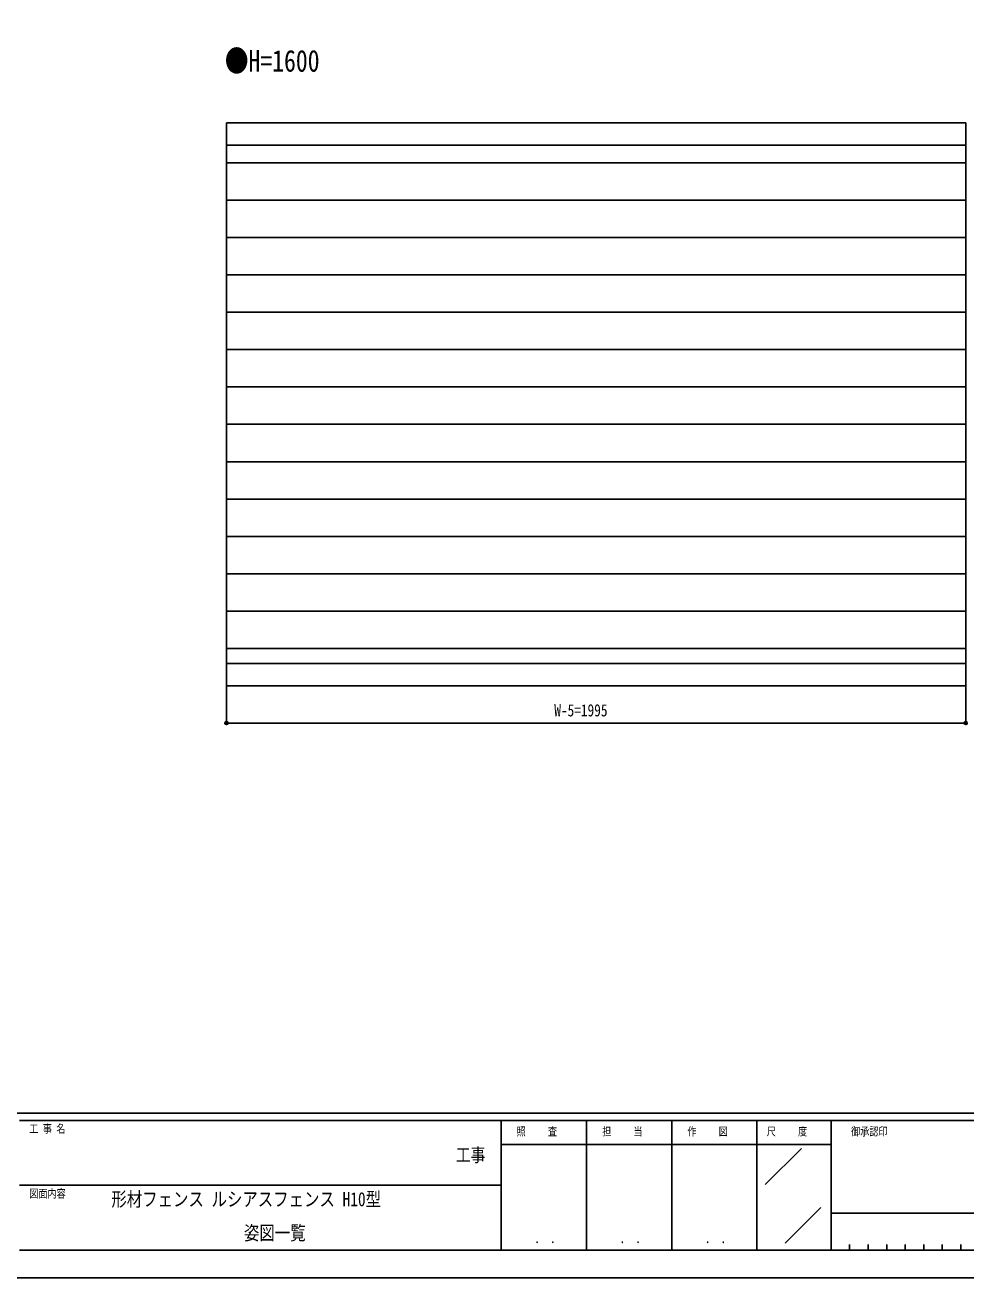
# Model space of a CAD drawing. Units: millimetres, scale not verified. Extents: x -4205 to 4205, y -2970 to 2970.
# Drawn here: x 10 to 2549, y -2970 to 411 of the extents above; entities that cross this region are included whole.
import ezdxf
from ezdxf.enums import TextEntityAlignment as Align

# ---------------------------------------------------------------- set-up
doc = ezdxf.new("R2010")
doc.units = ezdxf.units.MM
doc.header["$LTSCALE"] = 10
for name, color, linetype in [('0-1_USER1', 3, 'Continuous'), ('0-2_YKK_A1', 4, 'Continuous'), ('0-3_YKK_D', 6, 'Continuous'), ('0-4_YKK_ZWAK', 7, 'Continuous')]:
    doc.layers.add(name, color=color, linetype=linetype)
doc.styles.add('ＭＳ ゴシック', font='')
doc.styles.get('ＭＳ ゴシック').set_extended_font_data('MS Gothic')

msp = doc.modelspace()

# ---------------------------------------------------------------- linework, layer by layer
at = {"layer": '0-2_YKK_A1'}
for p, q in [((2548.4, 147.44), (553.4, 147.44)), ((553.4, 147.44), (553.4, -1372.56)), ((2548.4, 147.44), (2548.4, -1372.56)), ((2548.4, 86.94), (553.4, 86.94)), ((2548.4, 39.44), (553.4, 39.44)), ((2548.4, -61.41), (553.4, -61.41)), ((2548.4, -162.26), (553.4, -162.26)), ((2548.4, -263.11), (553.4, -263.11)), ((2548.4, -363.96), (553.4, -363.96)), ((2548.4, -464.81), (553.4, -464.81)), ((2548.4, -565.66), (553.4, -565.66)), ((2548.4, -666.51), (553.4, -666.51)), ((2548.4, -767.36), (553.4, -767.36)), ((2548.4, -868.21), (553.4, -868.21)), ((2548.4, -969.06), (553.4, -969.06)), ((2548.4, -1069.91), (553.4, -1069.91)), ((2548.4, -1170.76), (553.4, -1170.76)), ((2548.4, -1271.61), (553.4, -1271.61)), ((2548.4, -1312.06), (553.4, -1312.06)), ((2548.4, -1372.56), (553.4, -1372.56))]:
    msp.add_line(p, q, dxfattribs=at)
at = {"layer": '0-3_YKK_D'}
for p, q in [((553.4, -1373.56), (553.4, -1473.56)), ((2548.4, -1373.56), (2548.4, -1473.56)), ((553.4, -1472.56), (2548.4, -1472.56))]:
    msp.add_line(p, q, dxfattribs=at)
for centre in [(553.4, -1472.56), (2548.4, -1472.56)]:
    msp.add_circle(centre, 4.25, dxfattribs=at)
at = {"layer": '0-4_YKK_ZWAK'}
for p, q in [((3895.02, -2525), (-3904.98, -2525)), ((1295.02, -2545), (-4.98, -2545)), ((1525.02, -2545), (1525.02, -2895)), ((1755.02, -2545), (1755.02, -2895)), ((1985.02, -2545), (1985.02, -2895)), ((2185.02, -2545), (1985.02, -2545)), ((3217.52, -2545), (2185.02, -2545)), ((2185.02, -2545), (2185.02, -2895)), ((1985.02, -2610), (1295.02, -2610)), ((1985.02, -2610), (2185.02, -2610)), ((2007.1, -2718.29), (2105.04, -2620.36)), ((-4.98, -2720), (1295.02, -2720)), ((2060.67, -2875.99), (2156.89, -2779.77)), ((2185.02, -2795), (3217.52, -2795)), ((-4.98, -2895), (1295.02, -2895)), ((1295.02, -2895), (1985.02, -2895)), ((1985.02, -2895), (2185.02, -2895)), ((2185.02, -2895), (3217.52, -2895)), ((2235.02, -2880), (2235.02, -2895)), ((2285.02, -2880), (2285.02, -2895)), ((2335.02, -2880), (2335.02, -2895)), ((2385.02, -2880), (2385.02, -2895)), ((2435.02, -2880), (2435.02, -2895)), ((2485.02, -2880), (2485.02, -2895)), ((2535.02, -2880), (2535.02, -2895))]:
    msp.add_line(p, q, dxfattribs=at)
msp.add_lwpolyline([(-4205, -2970), (4205, -2970), (4205, 2970), (-4205, 2970)], close=True, dxfattribs=at)
msp.add_lwpolyline([(1985.02, -2545), (1295.02, -2545), (1295.02, -2895)], dxfattribs=at)

# ---------------------------------------------------------------- texts
at = {"layer": '0-1_USER1', "style": 'ＭＳ ゴシック', "width": 0.8}
for s, height, p in [('●H=1600', 58.65, (549.14, 267.44)), ('形材フェンス ルシアスフェンス H10型', 38.12, (242.97, -2788)), ('姿図一覧', 38.12, (600.73, -2879))]:
    msp.add_text(s, height=height, dxfattribs=at).set_placement(p, align=Align.BOTTOM_LEFT)
at = {"layer": '0-3_YKK_D', "style": 'ＭＳ ゴシック', "width": 0.8}
msp.add_text('W-5=1995', height=32.99, dxfattribs=at).set_placement((1438.1, -1464.56), align=Align.BOTTOM_LEFT)
at = {"layer": '0-4_YKK_ZWAK', "style": 'ＭＳ ゴシック', "width": 0.8}
for s, height, p in [('工 事 名', 21.99, (21.27, -2585)), ('照     査', 21.99, (1336.42, -2592.5)), ('担     当', 21.99, (1567.22, -2592.5)), ('作     図', 21.99, (1797.22, -2592.5)), ('尺     度', 21.99, (2011.42, -2592.5)), ('御承認印', 21.99, (2239.14, -2592.5)), ('工事', 36.66, (1172.33, -2667.46)), ('図面内容', 21.99, (21.27, -2760)), ('． ．', 25.92, (1385, -2884.35)), ('． ．', 25.92, (1615, -2884.35)), ('． ．', 25.92, (1845, -2884.35))]:
    msp.add_text(s, height=height, dxfattribs=at).set_placement(p, align=Align.BOTTOM_LEFT)

doc.saveas('drawing.dxf')
